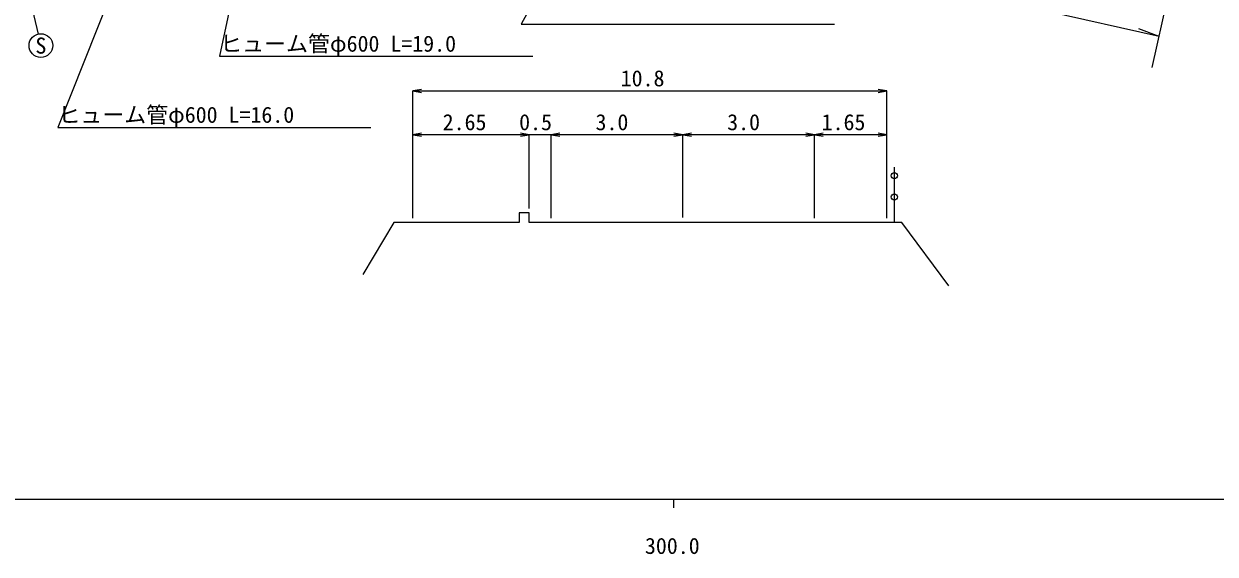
# Model space of a CAD drawing. Units: millimetres at full size, sheet at 1:1000, with parts at other scales. Extents: x 40000 to 680000, y 20000 to 380000.
# Drawn here: x 293976 to 429685, y 198715 to 259146 of the extents above; entities that cross this region are included whole.
import ezdxf
from ezdxf.enums import TextEntityAlignment as Align

# ---------------------------------------------------------------- set-up
doc = ezdxf.new("R2010")
doc.units = ezdxf.units.MM
doc.header["$LTSCALE"] = 1000
for name, color, linetype, lineweight in [('M-BGD', 7, 'Continuous', 25), ('M-STR-HTXT', 7, 'Continuous', 13), ('M-TTL-BAND', 7, 'Continuous', 25)]:
    doc.layers.add(name, color=color, linetype=linetype, lineweight=lineweight)
doc.styles.add('ＭＳ ゴシック', font='')
doc.styles.get('ＭＳ ゴシック').set_extended_font_data('MS Gothic')

# ---------------------------------------------------------------- blocks, each defined once
blk = doc.blocks.new('open_arrow')
at = {"color": 0, "linetype": 'Continuous', "lineweight": -2}
blk.add_lwpolyline([(7.5, 1.25), (0, 0), (7.5, -1.25)], dxfattribs=at)

msp = doc.modelspace()

# ---------------------------------------------------------------- linework, layer by layer
at = {"layer": 'M-BGD'}
msp.add_line((393145, 236503), (393145, 242824), dxfattribs=at)
msp.add_lwpolyline([(399332, 229297), (394003, 236503), (351536, 236503), (351536, 237607), (350418, 237607), (350418, 236503), (336137, 236503), (332575, 230568)], dxfattribs=at)
for centre in [(393145, 241834), (393145, 239425)]:
    msp.add_circle(centre, 350, dxfattribs=at)
at = {"layer": 'M-STR-HTXT'}
for p, q in [((422504, 254165), (429228, 284427)), ((290620, 278870), (295608, 257978)), ((423290, 257704), (420994, 258572)), ((338286, 237003), (338286, 251504)), ((338286, 251503), (392286, 251503)), ((392286, 237003), (392286, 251504)), ((351536, 246503), (338286, 246503)), ((356036, 246503), (349536, 246503)), ((351536, 238107), (351536, 246504)), ((354036, 237003), (354036, 246504)), ((369036, 246503), (354036, 246503)), ((369036, 237065), (369036, 246504)), ((384036, 246503), (369036, 246503)), ((384036, 237003), (384036, 246504)), ((392286, 246503), (384036, 246503))]:
    msp.add_line(p, q, dxfattribs=at)
for points in [[(368528, 291687), (350631, 259119), (386313, 259119)], [(322757, 285843), (316273, 255441), (351955, 255441)], [(311322, 281251), (297837, 247339), (333519, 247339)], [(423290, 257704), (410429, 260602), (378056, 265673)]]:
    msp.add_lwpolyline(points, dxfattribs=at)
msp.add_circle((295921, 256665), 1350, dxfattribs=at)
at = {"layer": 'M-TTL-BAND'}
for p, q in [((40000, 205000), (579000, 205000)), ((368000, 205000), (368000, 204000))]:
    msp.add_line(p, q, dxfattribs=at)

# ---------------------------------------------------------------- block references
at = {"layer": 'M-STR-HTXT', "xscale": 133, "yscale": 133}
for p in [(338286, 251503), (338286, 246503), (354036, 246503), (354036, 246503), (369036, 246503), (384036, 246503)]:
    msp.add_blockref('open_arrow', p, dxfattribs=at)
at = {"layer": 'M-STR-HTXT', "xscale": 133, "yscale": 133, "rotation": 180}
for p in [(392286, 251503), (351536, 246503), (351536, 246503), (369036, 246503), (384036, 246503), (392286, 246503)]:
    msp.add_blockref('open_arrow', p, dxfattribs=at)

# ---------------------------------------------------------------- texts
at = {"layer": 'M-STR-HTXT', "style": 'ＭＳ ゴシック'}
for s, p in [('ヒューム管φ600 L=19.0', (316347, 256885)), ('ヒューム管φ600 L=16.0', (297911, 248783))]:
    msp.add_text(s, height=1833, dxfattribs=at).set_placement(p, align=Align.MIDDLE_LEFT)
for s, p in [('S', (295921, 256665)), ('10.8', (364460, 252940)), ('2.65', (344181, 247940)), ('0.5', (352269, 247940)), ('3.0', (360968, 247940)), ('3.0', (375968, 247940)), ('1.65', (387349, 247940))]:
    msp.add_text(s, height=1833, dxfattribs=at).set_placement(p, align=Align.MIDDLE_CENTER)
at = {"layer": 'M-TTL-BAND', "style": 'ＭＳ ゴシック'}
msp.add_text('300.0', height=1833, dxfattribs=at).set_placement((367844, 198195), align=Align.BOTTOM_CENTER)

doc.saveas('drawing.dxf')
